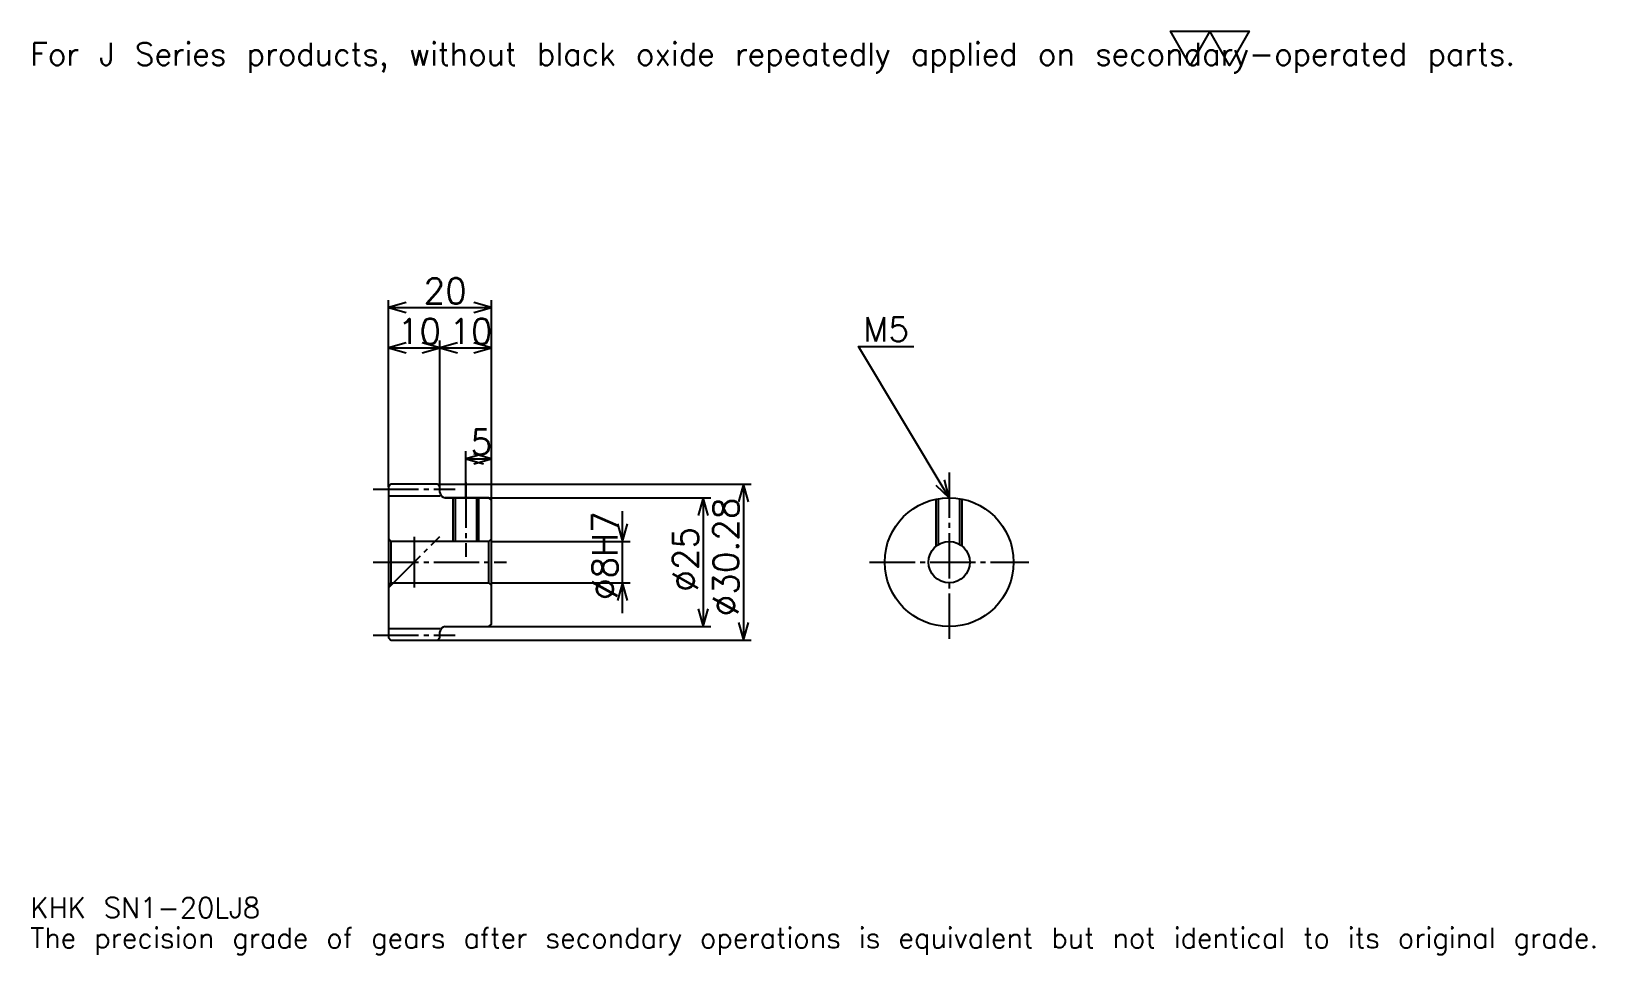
# Model space of a CAD drawing. Extents: x 10 to 313, y 4 to 183.
import ezdxf

# ---------------------------------------------------------------- set-up
doc = ezdxf.new("R2010")
doc.units = 0
doc.linetypes.add('DASHDOT', pattern=[11.739131, 8.804348, -0.978261, 0.978261, -0.978261])
doc.layers.get('0').update_dxf_attribs({"linetype": 'CONTINUOUS'})
doc.layers.add('DASHDOT', color=6, linetype='DASHDOT')
doc.styles.add('KANJI', font='TXT', dxfattribs={"bigfont": 'BIGFONT'})

msp = doc.modelspace()

# ---------------------------------------------------------------- linework, layer by layer
at = {"color": 5}
for p, q in [((79.239136, 94.870392), (79.239136, 130.57692)), ((99.239136, 94.870392), (99.239136, 130.57692)), ((79.239136, 129.109528), (99.239136, 129.109528)), ((89.239136, 94.870392), (89.239136, 122.750824)), ((79.239136, 121.283432), (89.239136, 121.283432)), ((89.239136, 121.283432), (99.239136, 121.283432)), ((94.239136, 94.870392), (94.239136, 101.229088)), ((94.239136, 99.761696), (99.239136, 99.761696)), ((79.239136, 94.370392), (79.239136, 94.870392)), ((88.739136, 94.870392), (99.239136, 94.870392)), ((89.239136, 94.370392), (89.239136, 94.870392)), ((94.239136, 92.228256), (94.239136, 94.870392)), ((99.239136, 94.870392), (149.619568, 94.870392)), ((99.239136, 91.728256), (99.239136, 94.870392)), ((148.152176, 94.870392), (148.152176, 64.586121)), ((90.239136, 92.228256), (99.239136, 92.228256)), ((99.239136, 92.228256), (141.793488, 92.228256)), ((140.326096, 92.228256), (140.326096, 67.228256)), ((124.67392, 69.858688), (124.67392, 89.597824)), ((99.239136, 83.728256), (126.141312, 83.728256)), ((99.239136, 75.728256), (126.141312, 75.728256)), ((90.239136, 67.228256), (99.239136, 67.228256)), ((99.239136, 67.228256), (141.793488, 67.228256)), ((88.739136, 64.586121), (99.239136, 64.586121)), ((99.239136, 64.586121), (149.619568, 64.586121))]:
    msp.add_line(p, q, dxfattribs=at)
at = {"color": 4}
for p, q in [((79.239136, 92.620392), (89.239136, 92.620392)), ((79.739136, 83.728256), (79.739136, 75.728256)), ((98.739136, 83.728256), (99.239136, 84.228256)), ((98.739136, 75.728256), (99.239136, 75.228256)), ((79.239136, 66.836121), (89.239136, 66.836121))]:
    msp.add_line(p, q, dxfattribs=at)
at = {"color": 7}
msp.add_line((84.239136, 84.61956), (84.239136, 74.836952), dxfattribs=at)
msp.add_lwpolyline([(234.782608, 176.08696), (230.967392, 182.699997), (246.228256, 182.699997), (242.41304, 176.08696), (238.597824, 182.699997), (234.782608, 176.08696)], dxfattribs=at)
at = {"color": 5}
for points in [[(82.663048, 130.087784), (79.239136, 129.109528), (82.663048, 128.131256)], [(95.815224, 128.131256), (99.239136, 129.109528), (95.815224, 130.087784)], [(82.663048, 122.261696), (79.239136, 121.283432), (82.663048, 120.305176)], [(85.815224, 120.305176), (89.239136, 121.283432), (85.815224, 122.261696)], [(92.663048, 122.261696), (89.239136, 121.283432), (92.663048, 120.305176)], [(95.815224, 120.305176), (99.239136, 121.283432), (95.815224, 122.261696)], [(188.043488, 92.228256), (170.434784, 121.57608), (181.195648, 121.57608)], [(97.663048, 100.73996), (94.239136, 99.761696), (97.663048, 98.783432)], [(95.815224, 98.783432), (99.239136, 99.761696), (95.815224, 100.73996)], [(149.130432, 91.44648), (148.152176, 94.870392), (147.17392, 91.44648)], [(185.443039, 94.660927), (188.043488, 92.228256), (187.120743, 95.667549)], [(141.304352, 88.804344), (140.326096, 92.228256), (139.347839, 88.804344)], [(123.695663, 87.152168), (124.67392, 83.728256), (125.652176, 87.152168)], [(125.652176, 72.304344), (124.67392, 75.728256), (123.695663, 72.304344)], [(139.347839, 70.652168), (140.326096, 67.228256), (141.304352, 70.652168)], [(147.17392, 68.010033), (148.152176, 64.586121), (149.130432, 68.010033)]]:
    msp.add_lwpolyline(points, dxfattribs=at)
at = {"color": 4}
for points in [[(89.239136, 93.228256), (89.239136, 94.370392), (88.739136, 94.870392), (79.739136, 94.870392), (79.239136, 94.370392), (79.239136, 75.228256)], [(90.239136, 67.228256), (98.739136, 67.228256), (99.239136, 67.728256), (99.239136, 91.728256), (98.739136, 92.228256), (90.239136, 92.228256)], [(91.739136, 92.228256), (91.739136, 83.728256)], [(92.174133, 92.228256), (92.174133, 83.728256)], [(96.304138, 92.228256), (96.304138, 83.728256)], [(96.739136, 92.228256), (96.739136, 83.728256)], [(185.543488, 82.850754), (185.543488, 91.975708)], [(185.978485, 83.154007), (185.978485, 92.056503)], [(190.10849, 83.154007), (190.10849, 92.056503)], [(190.543488, 82.850754), (190.543488, 91.975708)], [(79.239136, 75.228256), (79.739136, 75.728256), (98.739136, 75.728256), (98.739136, 83.728256), (79.739136, 83.728256), (79.239136, 84.228256)], [(79.239136, 75.228256), (79.239136, 65.086121), (79.739136, 64.586121), (88.739136, 64.586121), (89.239136, 65.086121), (89.239136, 66.228256)]]:
    msp.add_lwpolyline(points, dxfattribs=at)
for radius in [12.5, 4]:
    msp.add_circle((188.043488, 79.728256), radius, dxfattribs=at)
for centre, start, end in [((90.239136, 93.228256), 180, 270), ((90.239136, 66.228256), 90, 180)]:
    msp.add_arc(centre, 1, start, end, dxfattribs=at)
at = {"layer": 'DASHDOT', "color": 7}
for p, q in [((188.043488, 97.11956), (188.043488, 64.293472)), ((76.304352, 93.870392), (92.17392, 93.870392)), ((79.239136, 74.728256), (89.239136, 84.728256)), ((76.304352, 79.728256), (102.17392, 79.728256)), ((172.608704, 79.728256), (203.478271, 79.728256)), ((76.304352, 65.586121), (92.17392, 65.586121))]:
    msp.add_line(p, q, dxfattribs=at)
msp.add_lwpolyline([(94.239136, 95.16304), (94.239136, 80.793472)], dxfattribs=at)

# ---------------------------------------------------------------- texts
at = {"color": 7, "style": 'KANJI'}
for s, height, p in [('For J Series products, without black oxide repeatedly applied on secondary-operated parts.', 4.402174, (9.782609, 176.08696)), ('20', 4.891304, (86.059784, 129.892136)), ('10', 4.891304, (81.059792, 122.06604)), ('10', 4.891304, (91.059784, 122.06604)), ('M5', 4.695652, (171.413055, 122.554344)), ('5', 4.891304, (95.14946, 100.544304)), ('KHK SN1-20LJ8', 3.913043, (9.782609, 10.76087)), ('The precision grade of gears after secondary operations is equivalent but not identical to its original grade.', 3.913043, (9.782609, 4.891304))]:
    msp.add_text(s, height=height, dxfattribs=at).set_placement(p)
for s, p in [('%%c30.28', (147.17392, 69.211952)), ('%%c8H7', (123.695663, 72.391296)), ('%%c25', (139.347839, 73.980972))]:
    msp.add_text(s, height=4.891304, rotation=90, dxfattribs=at).set_placement(p)

doc.saveas('drawing.dxf')
